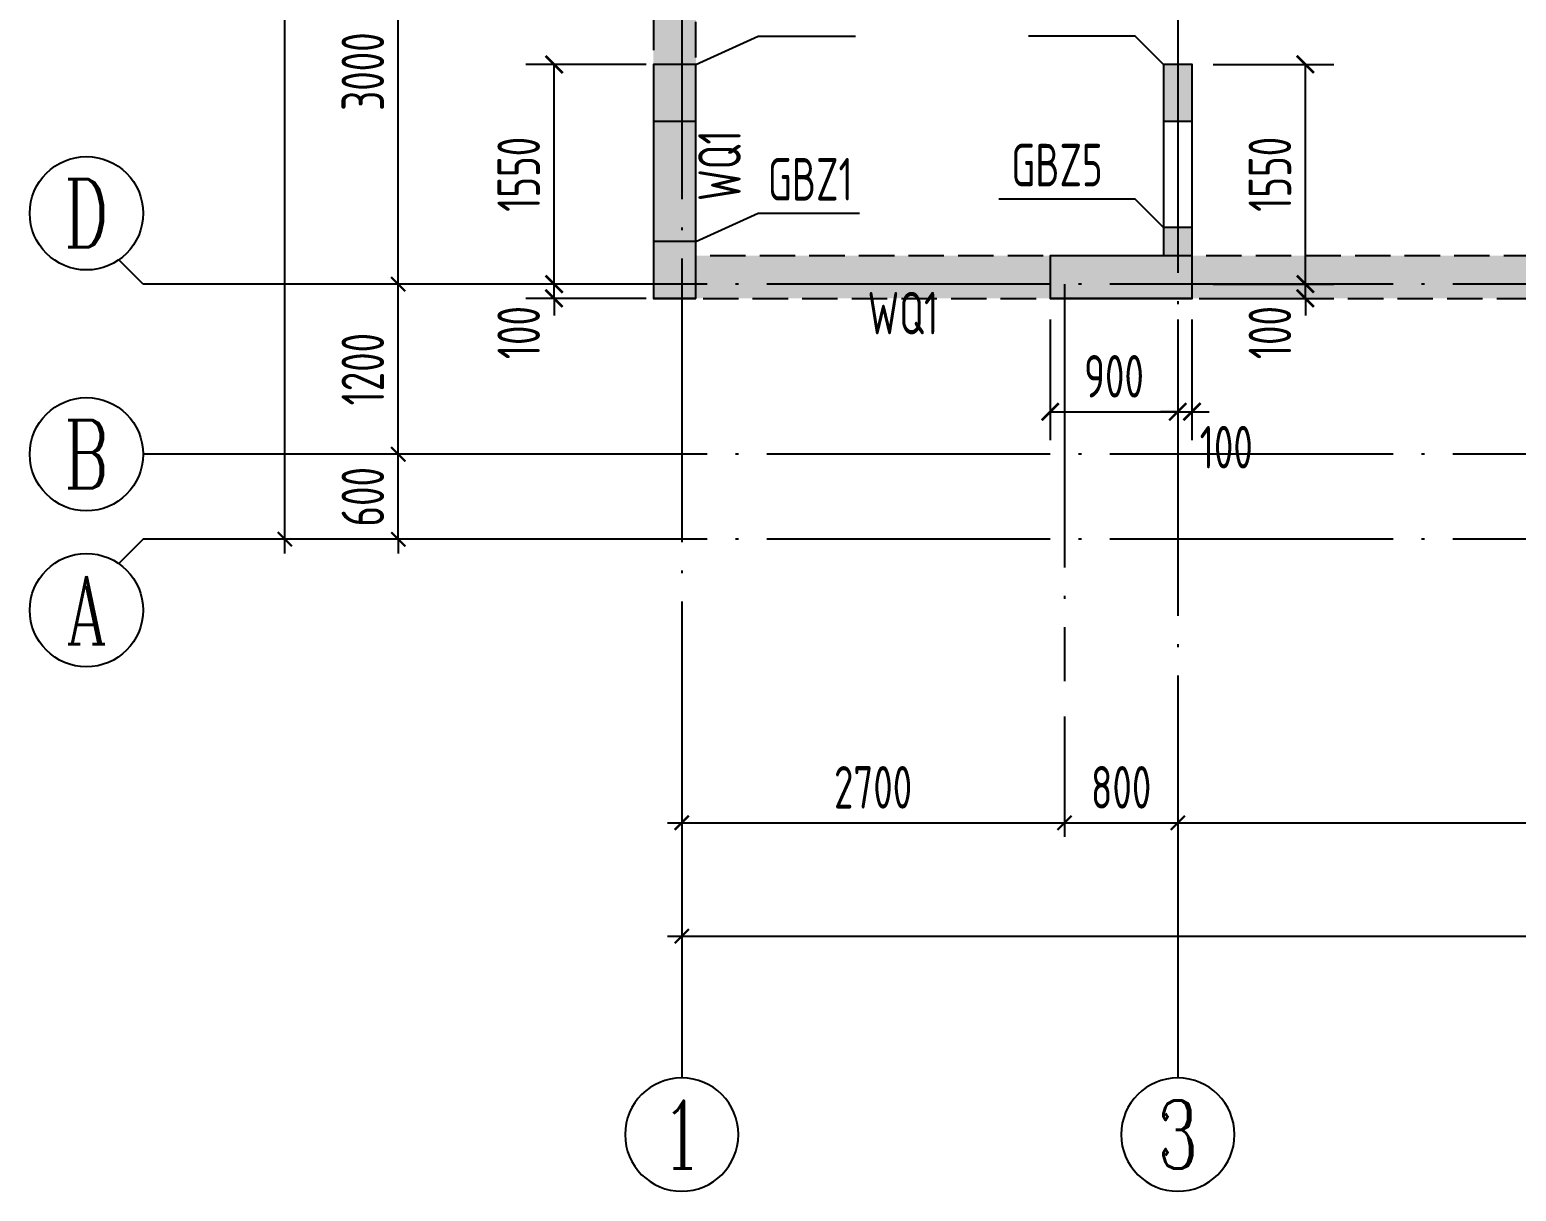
# Model space of a CAD drawing. Extents: x -1307975 to -76406, y -96289 to 379359.
# Drawn here: x -977216 to -966728, y 348893 to 357088 of the extents above; entities that cross this region are included whole.
import ezdxf
from ezdxf.enums import TextEntityAlignment as Align

# ---------------------------------------------------------------- set-up
doc = ezdxf.new("R2010")
doc.units = 0
doc.header["$LTSCALE"] = 1000
doc.linetypes.add('DASH', pattern=[0.35, 0.25, -0.1])
doc.linetypes.add('DOTE', pattern=[2.42, 2, -0.2, 0.02, -0.2])
doc.layers.get('0').update_dxf_attribs({"linetype": 'CONTINUOUS'})
doc.layers.get('DEFPOINTS').update_dxf_attribs({"linetype": 'CONTINUOUS'})
for name, color, linetype in [('A-AXIS', 1, 'CONTINUOUS'), ('A-DOTE', 10, 'DOTE'), ('AXIS_NUM', 7, 'CONTINUOUS'), ('COLU_DE_TEXT', 7, 'CONTINUOUS'), ('LABEL', 1, 'CONTINUOUS'), ('S-Q墙填充', 252, 'CONTINUOUS'), ('S-Q墙实线', 6, 'CONTINUOUS'), ('S-Q墙标注', 3, 'CONTINUOUS'), ('S-Q墙虚线', 6, 'DASH'), ('S-X详图填充', 252, 'CONTINUOUS'), ('S-X详图实线', 4, 'CONTINUOUS'), ('S-Y一般标注', 3, 'CONTINUOUS')]:
    doc.layers.add(name, color=color, linetype=linetype)
doc.styles.add('TSSD_Axis', font='complex.shx', dxfattribs={"width": 0.7, "bigfont": 'hztxt.shx'})
doc.styles.add('TSSD_DIMENSION', font='Tssdeng.shx', dxfattribs={"width": 0.7, "bigfont": 'tssdchn.shx'})
doc.styles.add('TSSD_REIN', font='tssdeng.shx', dxfattribs={"width": 0.7, "height": 300, "bigfont": 'tssdchn.shx'})
doc.styles.add('结构文字', font='zstxt.shx', dxfattribs={"width": 0.7, "bigfont": 'zshz.shx'})
doc.dimstyles.new('STRUCK', dxfattribs={"dimtxt": 400, "dimasz": 121, "dimexe": 200, "dimexo": 150, "dimgap": 115, "dimtad": 1, "dimdec": 0, "dimdsep": 46, "dimtxsty": '结构文字', "dimblk": 'ARCHTICK', "dimcen": 400, "dimclrd": 3, "dimclre": 3, "dimclrt": 7, "dimadec": 0, "dimazin": 0, "dimtfac": 1, "dimtdec": 0, "dimtix": 1, "dimtmove": 2, "dimatfit": 3, "dimldrblk": '_DIMX', "dimfxl": 1, "dimtolj": 1, "dimtzin": 0, "dimarcsym": 0})
doc.dimstyles.new('TSSD_100_100', dxfattribs={"dimtxt": 300, "dimasz": 100, "dimexe": 100, "dimexo": 250, "dimgap": 100, "dimtad": 1, "dimdec": 0, "dimzin": 0, "dimdsep": 46, "dimtxsty": 'TSSD_DIMENSION', "dimblk": 'ARCHTICK', "dimcen": 0, "dimdle": 100, "dimclrt": 7, "dimadec": 0, "dimazin": 0, "dimtfac": 1, "dimtdec": 0, "dimtix": 1, "dimtmove": 2, "dimatfit": 3, "dimldrblk": 'ARCHTICK', "dimfxl": 1, "dimtolj": 1, "dimtzin": 0, "dimarcsym": 0})

# ---------------------------------------------------------------- blocks, each defined once
blk = doc.blocks.new('ts_axno')
at = {"color": 0, "linetype": 'ByBlock', "lineweight": -2}
blk.add_circle((0, 0), 0.5, dxfattribs=at)
at = {"color": 0, "linetype": 'ByBlock', "lineweight": -2, "style": 'TSSD_Axis', "width": 0.7}
blk.add_attdef('A', text='', height=0.6, dxfattribs=at).set_placement((0, 0), align=Align.MIDDLE_CENTER)
blk = doc.blocks.new('_ArchTick')
at = {"color": 0, "linetype": 'ByBlock', "const_width": 0.15}
blk.add_lwpolyline([(-0.5, -0.5), (0.5, 0.5)], dxfattribs=at)
blk = doc.blocks.new('*D213')
at = {"layer": 'DEFPOINTS', "color": 0, "transparency": 16777216}
for p in [(2600, 5200), (3600, 5200), (3600, 4600)]:
    blk.add_point(p, dxfattribs=at)
at = {"layer": 'S-Y一般标注', "color": 0, "lineweight": -2, "transparency": 16777216}
for p, q in [((2600, 5200), (2600, 5300)), ((3350, 5200), (2500, 5200)), ((2600, 4600), (2600, 5200)), ((3350, 4600), (2500, 4600)), ((2600, 4600), (2600, 4500))]:
    blk.add_line(p, q, dxfattribs=at)
at = {"layer": 'S-Y一般标注', "color": 0, "lineweight": -2, "transparency": 16777216, "xscale": 100, "yscale": 100, "zscale": 100}
for p, rotation in [((2600, 5200), 270), ((2600, 4600), 90)]:
    blk.add_blockref('_ArchTick', p, dxfattribs=dict(at, rotation=rotation))
at = {"layer": 'S-Y一般标注', "color": 7, "transparency": 16777216, "insert": (2350, 4900), "char_height": 300, "attachment_point": 5, "rotation": 90, "style": 'TSSD_DIMENSION'}
blk.add_mtext('\\A1;600', dxfattribs=at)
blk = doc.blocks.new('*D219')
at = {"layer": 'DEFPOINTS', "color": 0, "transparency": 16777216}
for p in [(1800, 20100), (3600, 20100), (3600, 4600)]:
    blk.add_point(p, dxfattribs=at)
at = {"layer": 'S-Y一般标注', "color": 0, "lineweight": -2, "transparency": 16777216}
for p, q in [((1800, 4500), (1800, 20200)), ((3350, 20100), (1700, 20100)), ((3350, 4600), (1700, 4600))]:
    blk.add_line(p, q, dxfattribs=at)
at = {"layer": 'S-Y一般标注', "color": 0, "lineweight": -2, "transparency": 16777216, "xscale": 100, "yscale": 100, "zscale": 100}
for p, rotation in [((1800, 20100), 90), ((1800, 4600), 270)]:
    blk.add_blockref('_ArchTick', p, dxfattribs=dict(at, rotation=rotation))
at = {"layer": 'S-Y一般标注', "color": 7, "transparency": 16777216, "insert": (1550, 12350), "char_height": 300, "attachment_point": 5, "rotation": 90, "style": 'TSSD_DIMENSION'}
blk.add_mtext('\\A1;15500', dxfattribs=at)
blk = doc.blocks.new('*D223')
at = {"layer": 'DEFPOINTS', "color": 0, "transparency": 16777216}
for p in [(2600, 6400), (3600, 6400), (3600, 5200)]:
    blk.add_point(p, dxfattribs=at)
at = {"layer": 'S-Y一般标注', "color": 0, "lineweight": -2, "transparency": 16777216}
for p, q in [((3350, 6400), (2500, 6400)), ((2600, 5100), (2600, 6500)), ((3350, 5200), (2500, 5200))]:
    blk.add_line(p, q, dxfattribs=at)
at = {"layer": 'S-Y一般标注', "color": 0, "lineweight": -2, "transparency": 16777216, "xscale": 100, "yscale": 100, "zscale": 100}
for p, rotation in [((2600, 6400), 90), ((2600, 5200), 270)]:
    blk.add_blockref('_ArchTick', p, dxfattribs=dict(at, rotation=rotation))
at = {"layer": 'S-Y一般标注', "color": 7, "transparency": 16777216, "insert": (2350, 5800), "char_height": 300, "attachment_point": 5, "rotation": 90, "style": 'TSSD_DIMENSION'}
blk.add_mtext('\\A1;1200', dxfattribs=at)
blk = doc.blocks.new('*D224')
at = {"layer": 'DEFPOINTS', "color": 0, "transparency": 16777216}
for p in [(2600, 9400), (3600, 9400), (3600, 6400)]:
    blk.add_point(p, dxfattribs=at)
at = {"layer": 'S-Y一般标注', "color": 0, "lineweight": -2, "transparency": 16777216}
for p, q in [((2600, 6300), (2600, 9500)), ((3350, 9400), (2500, 9400)), ((3350, 6400), (2500, 6400))]:
    blk.add_line(p, q, dxfattribs=at)
at = {"layer": 'S-Y一般标注', "color": 0, "lineweight": -2, "transparency": 16777216, "xscale": 100, "yscale": 100, "zscale": 100}
for p, rotation in [((2600, 9400), 90), ((2600, 6400), 270)]:
    blk.add_blockref('_ArchTick', p, dxfattribs=dict(at, rotation=rotation))
at = {"layer": 'S-Y一般标注', "color": 7, "transparency": 16777216, "insert": (2350, 7900), "char_height": 300, "attachment_point": 5, "rotation": 90, "style": 'TSSD_DIMENSION'}
blk.add_mtext('\\A1;3000', dxfattribs=at)
blk = doc.blocks.new('*D229')
at = {"layer": 'DEFPOINTS', "color": 0, "transparency": 16777216}
for p in [(7300, 3600), (8100, 3600), (8100, 2600)]:
    blk.add_point(p, dxfattribs=at)
at = {"layer": 'S-Y一般标注', "color": 0, "lineweight": -2, "transparency": 16777216}
for p, q in [((7300, 3350), (7300, 2500)), ((8100, 3350), (8100, 2500)), ((7200, 2600), (8200, 2600))]:
    blk.add_line(p, q, dxfattribs=at)
at = {"layer": 'S-Y一般标注', "color": 0, "lineweight": -2, "transparency": 16777216, "xscale": 100, "yscale": 100, "zscale": 100, "rotation": 180}
blk.add_blockref('_ArchTick', (7300, 2600), dxfattribs=at)
at = {"layer": 'S-Y一般标注', "color": 0, "lineweight": -2, "transparency": 16777216, "xscale": 100, "yscale": 100, "zscale": 100}
blk.add_blockref('_ArchTick', (8100, 2600), dxfattribs=at)
at = {"layer": 'S-Y一般标注', "color": 7, "transparency": 16777216, "insert": (7700, 2850), "char_height": 300, "attachment_point": 5, "style": 'TSSD_DIMENSION'}
blk.add_mtext('\\A1;800', dxfattribs=at)
blk = doc.blocks.new('*D230')
at = {"layer": 'DEFPOINTS', "color": 0, "transparency": 16777216}
for p in [(8100, 3600), (13900, 3600), (13900, 2600)]:
    blk.add_point(p, dxfattribs=at)
at = {"layer": 'S-Y一般标注', "color": 0, "lineweight": -2, "transparency": 16777216}
for p, q in [((8100, 3350), (8100, 2500)), ((13900, 3350), (13900, 2500)), ((8000, 2600), (14000, 2600))]:
    blk.add_line(p, q, dxfattribs=at)
at = {"layer": 'S-Y一般标注', "color": 0, "lineweight": -2, "transparency": 16777216, "xscale": 100, "yscale": 100, "zscale": 100, "rotation": 180}
blk.add_blockref('_ArchTick', (8100, 2600), dxfattribs=at)
at = {"layer": 'S-Y一般标注', "color": 0, "lineweight": -2, "transparency": 16777216, "xscale": 100, "yscale": 100, "zscale": 100}
blk.add_blockref('_ArchTick', (13900, 2600), dxfattribs=at)
at = {"layer": 'S-Y一般标注', "color": 7, "transparency": 16777216, "insert": (11000, 2850), "char_height": 300, "attachment_point": 5, "style": 'TSSD_DIMENSION'}
blk.add_mtext('\\A1;5800', dxfattribs=at)
blk = doc.blocks.new('*D241')
at = {"layer": 'DEFPOINTS', "color": 0, "transparency": 16777216}
for p in [(4600, 3600), (54600, 3600), (54600, 1800)]:
    blk.add_point(p, dxfattribs=at)
at = {"layer": 'S-Y一般标注', "color": 0, "lineweight": -2, "transparency": 16777216}
for p, q in [((4600, 3350), (4600, 1700)), ((54600, 3350), (54600, 1700)), ((4500, 1800), (54700, 1800))]:
    blk.add_line(p, q, dxfattribs=at)
at = {"layer": 'S-Y一般标注', "color": 0, "lineweight": -2, "transparency": 16777216, "xscale": 100, "yscale": 100, "zscale": 100, "rotation": 180}
blk.add_blockref('_ArchTick', (4600, 1800), dxfattribs=at)
at = {"layer": 'S-Y一般标注', "color": 0, "lineweight": -2, "transparency": 16777216, "xscale": 100, "yscale": 100, "zscale": 100}
blk.add_blockref('_ArchTick', (54600, 1800), dxfattribs=at)
at = {"layer": 'S-Y一般标注', "color": 7, "transparency": 16777216, "insert": (29600, 2050), "char_height": 300, "attachment_point": 5, "style": 'TSSD_DIMENSION'}
blk.add_mtext('\\A1;50000', dxfattribs=at)
blk = doc.blocks.new('*D243')
at = {"layer": 'DEFPOINTS', "color": 0, "transparency": 16777216}
for p in [(4600, 3600), (7300, 3600), (7300, 2600)]:
    blk.add_point(p, dxfattribs=at)
at = {"layer": 'S-Y一般标注', "color": 0, "lineweight": -2, "transparency": 16777216}
for p, q in [((4600, 3350), (4600, 2500)), ((7300, 3350), (7300, 2500)), ((4500, 2600), (7400, 2600))]:
    blk.add_line(p, q, dxfattribs=at)
at = {"layer": 'S-Y一般标注', "color": 0, "lineweight": -2, "transparency": 16777216, "xscale": 100, "yscale": 100, "zscale": 100, "rotation": 180}
blk.add_blockref('_ArchTick', (4600, 2600), dxfattribs=at)
at = {"layer": 'S-Y一般标注', "color": 0, "lineweight": -2, "transparency": 16777216, "xscale": 100, "yscale": 100, "zscale": 100}
blk.add_blockref('_ArchTick', (7300, 2600), dxfattribs=at)
at = {"layer": 'S-Y一般标注', "color": 7, "transparency": 16777216, "insert": (5950, 2850), "char_height": 300, "attachment_point": 5, "style": 'TSSD_DIMENSION'}
blk.add_mtext('\\A1;2700', dxfattribs=at)
blk = doc.blocks.new('*D3595')
at = {"layer": 'DEFPOINTS', "color": 0, "transparency": 16777216}
for p in [(-973516, 355293), (-972716, 355293), (-972716, 355193)]:
    blk.add_point(p, dxfattribs=at)
at = {"layer": 'S-Q墙标注', "color": 3, "lineweight": -2, "transparency": 16777216}
for p, q in [((-973516, 355293), (-973516, 355414)), ((-972866, 355293), (-973716, 355293)), ((-973516, 355193), (-973516, 355293)), ((-972866, 355193), (-973716, 355193)), ((-973516, 355193), (-973516, 355072))]:
    blk.add_line(p, q, dxfattribs=at)
at = {"layer": 'S-Q墙标注', "color": 3, "lineweight": -2, "transparency": 16777216, "xscale": 121, "yscale": 121, "zscale": 121}
for p, rotation in [((-973516, 355293), 270), ((-973516, 355193), 90)]:
    blk.add_blockref('_ArchTick', p, dxfattribs=dict(at, rotation=rotation))
at = {"layer": 'S-Q墙标注', "color": 7, "transparency": 16777216, "insert": (-973766, 354951), "char_height": 300, "attachment_point": 5, "rotation": 90, "style": 'TSSD_REIN'}
blk.add_mtext('\\A1;100', dxfattribs=at)
blk = doc.blocks.new('_DIMX')
blk.add_line((-150, 0), (150, 0))
at = {"const_width": 50}
blk.add_lwpolyline([(-70, -70), (70, 70)], dxfattribs=at)
blk = doc.blocks.new('*D3596')
at = {"layer": 'DEFPOINTS', "color": 0, "transparency": 16777216}
for p in [(-973516, 356843), (-972716, 356843), (-972716, 355293)]:
    blk.add_point(p, dxfattribs=at)
at = {"layer": 'S-Q墙标注', "color": 3, "lineweight": -2, "transparency": 16777216}
for p, q in [((-972866, 356843), (-973716, 356843)), ((-973516, 355293), (-973516, 356843)), ((-972866, 355293), (-973716, 355293))]:
    blk.add_line(p, q, dxfattribs=at)
at = {"layer": 'S-Q墙标注', "color": 3, "lineweight": -2, "transparency": 16777216, "xscale": 121, "yscale": 121, "zscale": 121}
for p, rotation in [((-973516, 356843), 90), ((-973516, 355293), 270)]:
    blk.add_blockref('_ArchTick', p, dxfattribs=dict(at, rotation=rotation))
at = {"layer": 'S-Q墙标注', "color": 7, "transparency": 16777216, "insert": (-973766, 356068), "char_height": 300, "attachment_point": 5, "rotation": 90, "style": 'TSSD_REIN'}
blk.add_mtext('\\A1;1550', dxfattribs=at)
blk = doc.blocks.new('*D3599')
at = {"layer": 'DEFPOINTS', "color": 0, "transparency": 16777216}
for p in [(-969016, 355293), (-968216, 355293), (-969016, 355193)]:
    blk.add_point(p, dxfattribs=at)
at = {"layer": 'S-Q墙标注', "color": 3, "lineweight": -2, "transparency": 16777216}
for p, q in [((-968216, 355293), (-968216, 355414)), ((-968866, 355293), (-968016, 355293)), ((-968216, 355193), (-968216, 355293)), ((-968866, 355193), (-968016, 355193)), ((-968216, 355193), (-968216, 355072))]:
    blk.add_line(p, q, dxfattribs=at)
at = {"layer": 'S-Q墙标注', "color": 3, "lineweight": -2, "transparency": 16777216, "xscale": 121, "yscale": 121, "zscale": 121}
for p, rotation in [((-968216, 355293), 270), ((-968216, 355193), 90)]:
    blk.add_blockref('_ArchTick', p, dxfattribs=dict(at, rotation=rotation))
at = {"layer": 'S-Q墙标注', "color": 7, "transparency": 16777216, "insert": (-968466, 354951), "char_height": 300, "attachment_point": 5, "rotation": 90, "style": 'TSSD_REIN'}
blk.add_mtext('\\A1;100', dxfattribs=at)
blk = doc.blocks.new('*D3600')
at = {"layer": 'DEFPOINTS', "color": 0, "transparency": 16777216}
for p in [(-969016, 356843), (-968216, 356843), (-969016, 355293)]:
    blk.add_point(p, dxfattribs=at)
at = {"layer": 'S-Q墙标注', "color": 3, "lineweight": -2, "transparency": 16777216}
for p, q in [((-968866, 356843), (-968016, 356843)), ((-968216, 355293), (-968216, 356843)), ((-968866, 355293), (-968016, 355293))]:
    blk.add_line(p, q, dxfattribs=at)
at = {"layer": 'S-Q墙标注', "color": 3, "lineweight": -2, "transparency": 16777216, "xscale": 121, "yscale": 121, "zscale": 121}
for p, rotation in [((-968216, 356843), 90), ((-968216, 355293), 270)]:
    blk.add_blockref('_ArchTick', p, dxfattribs=dict(at, rotation=rotation))
at = {"layer": 'S-Q墙标注', "color": 7, "transparency": 16777216, "insert": (-968466, 356068), "char_height": 300, "attachment_point": 5, "rotation": 90, "style": 'TSSD_REIN'}
blk.add_mtext('\\A1;1550', dxfattribs=at)
blk = doc.blocks.new('*D3601')
at = {"layer": 'DEFPOINTS', "color": 0, "transparency": 16777216}
for p in [(-970016, 355193), (-969116, 355193), (-969116, 354393)]:
    blk.add_point(p, dxfattribs=at)
at = {"layer": 'S-Q墙标注', "color": 3, "lineweight": -2, "transparency": 16777216}
for p, q in [((-970016, 355043), (-970016, 354193)), ((-969116, 355043), (-969116, 354193)), ((-970016, 354393), (-969116, 354393))]:
    blk.add_line(p, q, dxfattribs=at)
at = {"layer": 'S-Q墙标注', "color": 3, "lineweight": -2, "transparency": 16777216, "xscale": 121, "yscale": 121, "zscale": 121, "rotation": 180}
blk.add_blockref('_ArchTick', (-970016, 354393), dxfattribs=at)
at = {"layer": 'S-Q墙标注', "color": 3, "lineweight": -2, "transparency": 16777216, "xscale": 121, "yscale": 121, "zscale": 121}
blk.add_blockref('_ArchTick', (-969116, 354393), dxfattribs=at)
at = {"layer": 'S-Q墙标注', "color": 7, "transparency": 16777216, "insert": (-969566, 354643), "char_height": 300, "attachment_point": 5, "style": 'TSSD_REIN'}
blk.add_mtext('\\A1;900', dxfattribs=at)
blk = doc.blocks.new('*D3602')
at = {"layer": 'DEFPOINTS', "color": 0, "transparency": 16777216}
for p in [(-969116, 355193), (-969016, 355193), (-969016, 354393)]:
    blk.add_point(p, dxfattribs=at)
at = {"layer": 'S-Q墙标注', "color": 3, "lineweight": -2, "transparency": 16777216}
for p, q in [((-969116, 355043), (-969116, 354193)), ((-969016, 355043), (-969016, 354193)), ((-969116, 354393), (-969237, 354393)), ((-969116, 354393), (-969016, 354393)), ((-969016, 354393), (-968895, 354393))]:
    blk.add_line(p, q, dxfattribs=at)
at = {"layer": 'S-Q墙标注', "color": 3, "lineweight": -2, "transparency": 16777216, "xscale": 121, "yscale": 121, "zscale": 121}
blk.add_blockref('_ArchTick', (-969116, 354393), dxfattribs=at)
at = {"layer": 'S-Q墙标注', "color": 3, "lineweight": -2, "transparency": 16777216, "xscale": 121, "yscale": 121, "zscale": 121, "rotation": 180}
blk.add_blockref('_ArchTick', (-969016, 354393), dxfattribs=at)
at = {"layer": 'S-Q墙标注', "color": 7, "transparency": 16777216, "insert": (-968774, 354143), "char_height": 300, "attachment_point": 5, "style": 'TSSD_REIN'}
blk.add_mtext('\\A1;100', dxfattribs=at)
blk = doc.blocks.new('20211109.00462574')
at = {"layer": 'S-Q墙填充'}
h = blk.add_hatch(dxfattribs=at)
h.set_pattern_fill('ARMORED', color=252, scale=30, style=0)
h.set_pattern_definition([(50, (994311.75, -393917.59), (215.178055, -18.82564), [22.5, -247.5]), (355, (994311.75, -393917.59), (-41.6254, 225.65764), [18, -198]), (100.4514, (994329.68, -393919.15), (173.552815, 206.831863), [19.122057, -210.342634]), (46.1842, (994311.75, -393857.59), (320.172315, -49.655704), [33.75, -371.25]), (96.6356, (994338.43, -393861.72), (280.39881, 292.23536), [28.68309, -315.5139]), (351.1842, (994311.75, -393857.6), (280.39858, 292.23558), [27, -297]), (21, (994341.75, -393872.59), (179.072116, -120.785667), [22.5, -247.5]), (326, (994341.75, -393872.59), (72.9946, 217.545014), [18, -198]), (71.4514, (994356.67, -393882.65), (252.06679, 96.75915), [19.122057, -210.342634]), (37.5, (994311.75, -393917.586), (3.6479566, 99.868156), [0, -195.6, 0, -201, 0, -198.75]), (7.5, (994311.75, -393917.59), (78.920861, 118.323514), [0, -114.6, 0, -191.1, 0, -75.75]), (327.5, (994244.85, -393917.586), (160.146731, -6.7664615), [0, -75, 0, -234, 0, -310.5]), (317.5, (994214.85, -393917.59), (174.95585, 30.031495), [0, -97.5, 0, -155.4, 0, -220.5]), (45, (994311.75, -393917.59), (-106.066017, 106.066017), [])])
h.paths.add_polyline_path([(9600, 1650), (9400, 1650), (9400, 1500), (300, 1500), (300, 8500), (6600, 8500), (6600, 7700), (6800, 7700), (6800, 8800), (5900, 8800), (5900, 9200), (5650, 9200), (5650, 8800), (4150, 8800), (4150, 10500), (5650, 10500), (5650, 9820), (5900, 9820), (5900, 10150), (6300, 10150), (6300, 10500), (6800, 10500), (6800, 10800), (5900, 10800), (5900, 12596), (5650, 12596), (5650, 10750), (3900, 10750), (3900, 8800), (1550, 8800), (1550, 13796), (1300, 13796), (1300, 8800), (0, 8800), (0, 1200), (9300, 1200), (9300, 0), (16100, 0), (16100, 1200), (34400, 1200), (34400, 0), (41000, 0), (41000, 1200), (50400, 1200), (50400, 8800), (42200, 8800), (42200, 10600), (39300, 10600), (39300, 10850), (36100, 10850), (36100, 10600), (33200, 10600), (33200, 8800), (17200, 8800), (17200, 10600), (14300, 10600), (14300, 12300), (15200, 12300), (15200, 14196), (12817, 14196), (12817, 13896), (14900, 13896), (14900, 12600), (14000, 12600), (14000, 9100), (14200, 9100), (14200, 10300), (16900, 10300), (16900, 8500), (33500, 8500), (33500, 10300), (36400, 10300), (36400, 10550), (39000, 10550), (39000, 10300), (41900, 10300), (41900, 8500), (50100, 8500), (50100, 1500), (41000, 1500), (41000, 1650), (40700, 1650), (40700, 300), (34700, 300), (34700, 1650), (34400, 1650), (34400, 1500), (16000, 1500), (16000, 1650), (15800, 1650), (15800, 300), (9600, 300)])
at = {"layer": 'S-Q墙实线'}
blk.add_lwpolyline([(300, 1200), (300, 2850), (0, 2850), (0, 1200)], close=True, dxfattribs=at)
blk.add_lwpolyline([(2900, 1500), (2800, 1500), (2800, 1200), (2900, 1200), (3800, 1200), (3800, 2850), (3600, 2850), (3600, 1500), (2900, 1500)], dxfattribs=at)
at = {"layer": 'S-Q墙虚线', "color": 2}
for points in [[(0, 8800), (0, 1200), (9300, 1200)], [(9400, 1500), (300, 1500), (300, 8500), (6600, 8500)]]:
    blk.add_lwpolyline(points, dxfattribs=at)
blk = doc.blocks.new('20210726.16350016')
at = {"layer": 'A-AXIS'}
for p, q in [((800, 6400), (628.4, 6571.7)), ((3600, 6400), (800, 6400)), ((3600, 5200), (800, 5200)), ((800, 4600), (628.4, 4428.4)), ((3600, 4600), (800, 4600)), ((4600, 3600), (4600, 800)), ((8100, 3600), (8100, 800))]:
    blk.add_line(p, q, dxfattribs=at)
at = {"layer": 'A-DOTE'}
for p, q in [((4600, 21100), (4600, 3600)), ((8100, 10900), (8100, 3600)), ((55600, 6400), (3600, 6400)), ((7300, 6400), (7300, 3600)), ((55600, 5200), (3600, 5200)), ((55600, 4600), (3600, 4600))]:
    blk.add_line(p, q, dxfattribs=at)
at = {"layer": 'A-AXIS'}
ref = blk.add_blockref('ts_axno', (400, 6900), dxfattribs=dict(at, xscale=800, yscale=800, zscale=800, rotation=180))
ref.add_attrib('C', 'D', dxfattribs={"layer": 'AXIS_NUM', "height": 480, "style": 'TSSD_Axis', "width": 0.7}).set_placement((400, 6900), align=Align.MIDDLE_CENTER)
ref = blk.add_blockref('ts_axno', (400, 5200), dxfattribs=dict(at, xscale=800, yscale=800, zscale=800))
ref.add_attrib('A', 'B', dxfattribs={"layer": 'AXIS_NUM', "height": 480, "style": 'TSSD_Axis', "width": 0.7}).set_placement((400, 5200), align=Align.MIDDLE_CENTER)
ref = blk.add_blockref('ts_axno', (400, 4100), dxfattribs=dict(at, xscale=800, yscale=800, zscale=800))
ref.add_attrib('F', 'A', dxfattribs={"layer": 'AXIS_NUM', "height": 480, "style": 'TSSD_Axis', "width": 0.7}).set_placement((400, 4100), align=Align.MIDDLE_CENTER)
ref = blk.add_blockref('ts_axno', (4600, 400), dxfattribs=dict(at, xscale=-800, yscale=800, zscale=800, rotation=180))
ref.add_attrib('1', '1', dxfattribs={"layer": 'AXIS_NUM', "height": 480, "style": 'TSSD_Axis', "width": 0.7}).set_placement((4600, 400), align=Align.MIDDLE_CENTER)
ref = blk.add_blockref('ts_axno', (8100, 400), dxfattribs=dict(at, xscale=-800, yscale=800, zscale=800, rotation=180))
ref.add_attrib('2', '3', dxfattribs={"layer": 'AXIS_NUM', "height": 480, "style": 'TSSD_Axis', "width": 0.7}).set_placement((8100, 400), align=Align.MIDDLE_CENTER)
at = {"layer": 'S-Y一般标注'}
for base, p1, p2, picture, middle in [((1800, 20100), (3600, 4600), (3600, 20100), '*D219', (1550, 12350)), ((2600, 9400), (3600, 6400), (3600, 9400), '*D224', (2350, 7900)), ((2600, 6400), (3600, 5200), (3600, 6400), '*D223', (2350, 5800)), ((2600, 5200), (3600, 4600), (3600, 5200), '*D213', (2350, 4900))]:
    dim = blk.add_linear_dim(base=base, p1=p1, p2=p2, angle=90, dimstyle='TSSD_100_100', dxfattribs=at)
    dim.commit()
    dim.dimension.update_dxf_attribs({"geometry": picture, "text_midpoint": middle})
for base, p1, p2, picture, middle in [((54600, 1800), (4600, 3600), (54600, 3600), '*D241', (29600, 2050)), ((7300, 2600), (4600, 3600), (7300, 3600), '*D243', (5950, 2850)), ((8100, 2600), (7300, 3600), (8100, 3600), '*D229', (7700, 2850)), ((13900, 2600), (8100, 3600), (13900, 3600), '*D230', (11000, 2850))]:
    dim = blk.add_linear_dim(base=base, p1=p1, p2=p2, dimstyle='TSSD_100_100', dxfattribs=at)
    dim.commit()
    dim.dimension.update_dxf_attribs({"geometry": picture, "text_midpoint": middle})

msp = doc.modelspace()

# ---------------------------------------------------------------- hatches: boundary and pattern name
at = {"layer": 'S-X详图填充'}
h = msp.add_hatch(color=256, dxfattribs=at)
h.dxf.hatch_style = 1
h.paths.add_polyline_path([(-972815.58, 356443.09), (-972515.59, 356443.09), (-972515.59, 356843.09), (-972815.58, 356843.09)])
h = msp.add_hatch(color=256, dxfattribs=at)
h.dxf.hatch_style = 1
h.paths.add_polyline_path([(-969215.61, 356443.09), (-969015.61, 356443.09), (-969015.61, 356843.09), (-969215.61, 356843.09)])
h = msp.add_hatch(color=256, dxfattribs=at)
h.dxf.hatch_style = 1
h.paths.add_polyline_path([(-969015.61, 355693.09), (-969215.61, 355693.09), (-969215.58, 355493.06), (-970015.59, 355493.06), (-970015.59, 355193.06), (-969015.58, 355193.06)])
h = msp.add_hatch(color=256, dxfattribs=at)
h.dxf.hatch_style = 1
h.paths.add_polyline_path([(-972515.58, 355593.09), (-972815.58, 355593.09), (-972815.58, 355193.14), (-972515.58, 355193.14)])

# ---------------------------------------------------------------- linework, layer by layer
at = {"layer": 'LABEL'}
for points in [[(-972515.59, 356843.09), (-972076.51, 357043.09), (-971389.16, 357043.09)], [(-969215.59, 356843.09), (-969415.59, 357043.09), (-970169.21, 357043.09)], [(-969215.59, 355693.09), (-969415.59, 355893.09), (-970379.21, 355893.09)], [(-972515.58, 355593.09), (-972076.5, 355793.09), (-971362.37, 355793.09)]]:
    msp.add_lwpolyline(points, dxfattribs=at)
at = {"layer": 'S-X详图实线'}
for points in [[(-972815.58, 356443.09), (-972515.59, 356443.09), (-972515.59, 356843.09), (-972815.58, 356843.09), (-972815.58, 356443.09)], [(-969215.61, 356443.09), (-969015.61, 356443.09), (-969015.61, 356843.09), (-969215.61, 356843.09), (-969215.61, 356443.09)], [(-969015.61, 355693.09), (-969215.61, 355693.09), (-969215.58, 355493.06), (-970015.59, 355493.06), (-970015.59, 355193.06), (-969015.58, 355193.06), (-969015.61, 355693.09)], [(-972515.58, 355593.09), (-972815.58, 355593.09), (-972815.58, 355193.14), (-972515.58, 355193.14), (-972515.58, 355593.09)]]:
    msp.add_lwpolyline(points, close=True, dxfattribs=at)

# ---------------------------------------------------------------- block references
at = {"layer": 'A-DOTE'}
msp.add_blockref('20210726.16350016', (-977215.6, 348893.02), dxfattribs=at)
at = {"layer": 'S-Q墙实线', "color": 2}
msp.add_blockref('20211109.00462574', (-972815.59, 353992.98), dxfattribs=at)

# ---------------------------------------------------------------- texts
at = {"layer": 'COLU_DE_TEXT', "style": 'TSSD_REIN', "width": 0.7}
for s, p in [('GBZ5', (-970290.98, 355893.09)), ('GBZ1', (-972008.44, 355793.09))]:
    msp.add_text(s, height=300, dxfattribs=at).set_placement(p, align=Align.BOTTOM_LEFT)
at = {"layer": 'S-Q墙标注', "style": 'TSSD_REIN', "width": 0.7}
msp.add_text('WQ1', height=300, rotation=89.999998, dxfattribs=at).set_placement((-972109.28, 356129.12), align=Align.BOTTOM_CENTER)
msp.add_text('WQ1', height=300, dxfattribs=at).set_placement((-971055.28, 354848.76), align=Align.BOTTOM_CENTER)

# ---------------------------------------------------------------- dimensions: what is measured, and where the dimension line sits
at = {"layer": 'S-Q墙标注'}
for base, p1, p2, picture, middle in [((-973515.59, 356843.02), (-972715.59, 355293.06), (-972715.59, 356843.02), '*D3596', (-973765.59, 356068.04)), ((-968215.59, 356843.06), (-969015.59, 355293.06), (-969015.59, 356843.06), '*D3600', (-968465.59, 356068.06))]:
    dim = msp.add_linear_dim(base=base, p1=p1, p2=p2, angle=90, dimstyle='STRUCK', override={"dimtxt": 300, "dimgap": 100, "dimtxsty": 'TSSD_REIN'}, dxfattribs=at)
    dim.commit()
    dim.dimension.update_dxf_attribs({"geometry": picture, "text_midpoint": middle})
for base, p1, p2, picture, middle in [((-973515.59, 355293.06), (-972715.59, 355193.06), (-972715.59, 355293.06), '*D3595', (-973765.59, 354951.14)), ((-968215.59, 355293.06), (-969015.59, 355193.06), (-969015.59, 355293.06), '*D3599', (-968465.59, 354951.14))]:
    dim = msp.add_linear_dim(base=base, p1=p1, p2=p2, angle=90, dimstyle='STRUCK', override={"dimtxt": 300, "dimgap": 100, "dimtxsty": 'TSSD_REIN'}, dxfattribs=at)
    dim.commit()
    dim.dimension.update_dxf_attribs({"geometry": picture, "text_midpoint": middle, "dimtype": 160})
dim = msp.add_linear_dim(base=(-969115.6, 354393.06), p1=(-970015.59, 355193.06), p2=(-969115.6, 355193.06), dimstyle='STRUCK', override={"dimtxt": 300, "dimgap": 100, "dimtxsty": 'TSSD_REIN'}, dxfattribs=at)
dim.commit()
dim.dimension.update_dxf_attribs({"geometry": '*D3601', "text_midpoint": (-969565.6, 354643.06)})
dim = msp.add_linear_dim(base=(-969015.59, 354393.06), p1=(-969115.6, 355193.06), p2=(-969015.59, 355193.06), dimstyle='STRUCK', override={"dimtxt": 300, "dimgap": 100, "dimtxsty": 'TSSD_REIN'}, dxfattribs=at)
dim.commit()
dim.dimension.update_dxf_attribs({"geometry": '*D3602', "text_midpoint": (-968773.67, 354143.06), "dimtype": 160})

doc.saveas('drawing.dxf')
